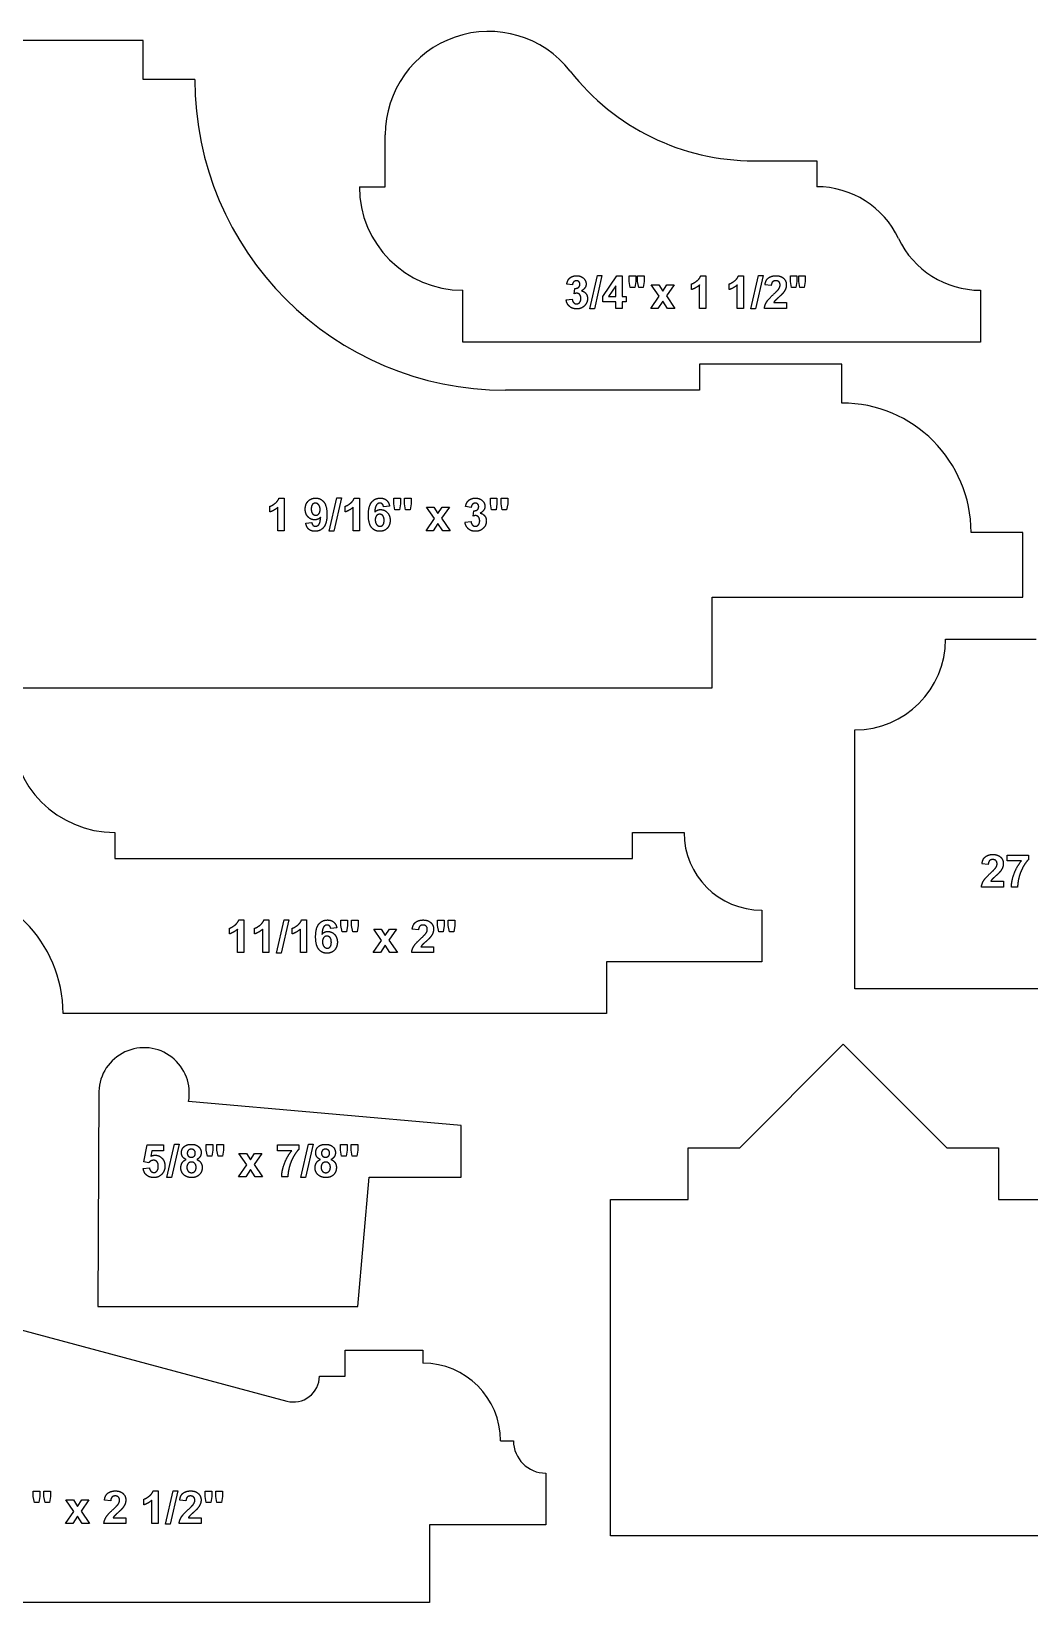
# Model space of a CAD drawing. Header units: millimetres. Extents: x -177 to 177, y -192 to 172.
# Drawn here: x -58.5 to 2.8, y 75.2 to 171.5 of the extents above; entities that cross this region are included whole.
import ezdxf

# ---------------------------------------------------------------- set-up
doc = ezdxf.new("R2010")
doc.units = ezdxf.units.MM
doc.header["$MEASUREMENT"] = 0
doc.layers.add('Default', color=18, linetype='Continuous')

msp = doc.modelspace()

# ---------------------------------------------------------------- linework, layer by layer
at = {"layer": 'Default', "color": 5}
for p, q in [((-51.619, 170.949), (-62.732, 170.949)), ((-51.619, 168.568), (-51.619, 170.949)), ((-48.444, 168.568), (-51.619, 168.568)), ((-36.762, 161.991), (-36.762, 165.166)), ((-14.145, 163.579), (-10.29, 163.579)), ((-10.29, 163.579), (-10.29, 161.991)), ((-38.35, 161.991), (-36.762, 161.991)), ((-24.216, 154.495), (-23.747, 156.545)), ((-23.463, 156.545), (-23.932, 154.495)), ((-23.747, 156.545), (-23.463, 156.545)), ((-23.414, 155.259), (-22.561, 156.52)), ((-22.561, 156.52), (-22.229, 156.52)), ((-22.229, 156.52), (-22.229, 155.261)), ((-21.796, 156.185), (-21.796, 156.52)), ((-21.796, 156.52), (-21.389, 156.52)), ((-21.726, 155.816), (-21.796, 156.185)), ((-21.389, 156.185), (-21.45, 155.816)), ((-21.389, 156.52), (-21.389, 156.185)), ((-21.282, 156.185), (-21.282, 156.52)), ((-21.282, 156.52), (-20.875, 156.52)), ((-21.211, 155.816), (-21.282, 156.185)), ((-20.875, 156.185), (-20.936, 155.816)), ((-20.875, 156.52), (-20.875, 156.185)), ((-17.403, 156.532), (-17.093, 156.532)), ((-17.093, 156.532), (-17.093, 154.532)), ((-15.094, 156.532), (-14.784, 156.532)), ((-14.784, 156.532), (-14.784, 154.532)), ((-14.327, 154.495), (-13.858, 156.545)), ((-13.574, 156.545), (-14.043, 154.495)), ((-13.858, 156.545), (-13.574, 156.545)), ((-11.908, 156.185), (-11.908, 156.52)), ((-11.908, 156.52), (-11.5, 156.52)), ((-11.837, 155.816), (-11.908, 156.185)), ((-11.5, 156.185), (-11.561, 155.816)), ((-11.5, 156.52), (-11.5, 156.185)), ((-11.397, 156.185), (-11.397, 156.52)), ((-11.397, 156.52), (-10.99, 156.52)), ((-11.327, 155.816), (-11.397, 156.185)), ((-10.99, 156.185), (-11.051, 155.816)), ((-10.99, 156.52), (-10.99, 156.185)), ((-32, 152.466), (-32, 155.641)), ((-25.278, 155.964), (-25.624, 156.023)), ((-25.167, 155.43), (-25.126, 155.754)), ((-23.414, 154.927), (-23.414, 155.259)), ((-22.611, 155.92), (-23.058, 155.261)), ((-23.058, 155.261), (-22.611, 155.261)), ((-22.611, 155.261), (-22.611, 155.92)), ((-22.229, 155.261), (-21.982, 155.261)), ((-21.982, 155.261), (-21.982, 154.927)), ((-21.45, 155.816), (-21.726, 155.816)), ((-20.936, 155.816), (-21.211, 155.816)), ((-20.469, 154.532), (-19.957, 155.276)), ((-19.957, 155.276), (-20.445, 155.977)), ((-20.445, 155.977), (-19.984, 155.977)), ((-19.984, 155.977), (-19.738, 155.579)), ((-19.738, 155.579), (-19.478, 155.977)), ((-19.037, 155.977), (-19.513, 155.292)), ((-19.513, 155.292), (-18.988, 154.532)), ((-19.478, 155.977), (-19.037, 155.977)), ((-17.969, 155.68), (-17.969, 156.026)), ((-17.475, 154.532), (-17.475, 155.969)), ((-15.661, 155.68), (-15.661, 156.026)), ((-15.167, 154.532), (-15.167, 155.969)), ((-13.08, 155.927), (-13.463, 155.964)), ((-11.561, 155.816), (-11.837, 155.816)), ((-11.051, 155.816), (-11.327, 155.816)), ((-0.25, 155.641), (-0.25, 152.466)), ((-25.661, 155.054), (-25.29, 155.1)), ((-23.932, 154.495), (-24.216, 154.495)), ((-22.611, 154.927), (-23.414, 154.927)), ((-22.611, 154.532), (-22.611, 154.927)), ((-22.229, 154.532), (-22.611, 154.532)), ((-21.982, 154.927), (-22.229, 154.927)), ((-22.229, 154.927), (-22.229, 154.532)), ((-20.029, 154.532), (-20.469, 154.532)), ((-19.738, 154.98), (-20.029, 154.532)), ((-19.448, 154.532), (-19.738, 154.98)), ((-18.988, 154.532), (-19.448, 154.532)), ((-17.093, 154.532), (-17.475, 154.532)), ((-14.784, 154.532), (-15.167, 154.532)), ((-14.043, 154.495), (-14.327, 154.495)), ((-12.154, 154.532), (-13.5, 154.532)), ((-12.93, 154.89), (-12.154, 154.89)), ((-12.154, 154.89), (-12.154, 154.532)), ((-0.25, 152.466), (-32, 152.466)), ((-8.758, 151.105), (-17.489, 151.105)), ((-17.489, 151.105), (-17.489, 149.517)), ((-8.758, 148.724), (-8.758, 151.105)), ((-17.489, 149.517), (-29.393, 149.517)), ((-43.277, 142.893), (-42.967, 142.893)), ((-42.967, 142.893), (-42.967, 140.893)), ((-40.201, 140.856), (-39.732, 142.905)), ((-39.448, 142.905), (-39.917, 140.856)), ((-39.732, 142.905), (-39.448, 142.905)), ((-38.66, 142.893), (-38.349, 142.893)), ((-38.349, 142.893), (-38.349, 140.893)), ((-36.238, 142.546), (-36.238, 142.881)), ((-36.238, 142.881), (-35.831, 142.881)), ((-35.831, 142.881), (-35.831, 142.546)), ((-35.584, 142.546), (-35.584, 142.881)), ((-35.584, 142.881), (-35.176, 142.881)), ((-35.176, 142.881), (-35.176, 142.546)), ((-30.312, 142.546), (-30.312, 142.881)), ((-30.312, 142.881), (-29.905, 142.881)), ((-29.905, 142.881), (-29.905, 142.546)), ((-29.658, 142.546), (-29.658, 142.881)), ((-29.658, 142.881), (-29.25, 142.881)), ((-29.25, 142.881), (-29.25, 142.546)), ((-43.843, 142.041), (-43.843, 142.387)), ((-43.349, 140.893), (-43.349, 142.33)), ((-39.226, 142.041), (-39.226, 142.387)), ((-38.732, 140.893), (-38.732, 142.33)), ((-36.497, 142.403), (-36.868, 142.362)), ((-36.168, 142.177), (-36.238, 142.546)), ((-35.892, 142.177), (-36.168, 142.177)), ((-35.831, 142.546), (-35.892, 142.177)), ((-35.513, 142.177), (-35.584, 142.546)), ((-35.238, 142.177), (-35.513, 142.177)), ((-35.176, 142.546), (-35.238, 142.177)), ((-33.744, 141.637), (-34.232, 142.337)), ((-34.232, 142.337), (-33.771, 142.337)), ((-33.771, 142.337), (-33.525, 141.94)), ((-33.525, 141.94), (-33.265, 142.337)), ((-32.825, 142.337), (-33.301, 141.653)), ((-33.265, 142.337), (-32.825, 142.337)), ((-31.485, 142.325), (-31.831, 142.383)), ((-31.374, 141.791), (-31.333, 142.115)), ((-30.242, 142.177), (-30.312, 142.546)), ((-29.966, 142.177), (-30.242, 142.177)), ((-29.905, 142.546), (-29.966, 142.177)), ((-29.587, 142.177), (-29.658, 142.546)), ((-29.312, 142.177), (-29.587, 142.177)), ((-29.25, 142.546), (-29.312, 142.177)), ((-42.967, 140.893), (-43.349, 140.893)), ((-41.633, 141.346), (-41.263, 141.387)), ((-39.917, 140.856), (-40.201, 140.856)), ((-38.349, 140.893), (-38.732, 140.893)), ((-34.257, 140.893), (-33.744, 141.637)), ((-33.816, 140.893), (-34.257, 140.893)), ((-33.525, 141.34), (-33.816, 140.893)), ((-33.236, 140.893), (-33.525, 141.34)), ((-33.301, 141.653), (-32.775, 140.893)), ((-32.775, 140.893), (-33.236, 140.893)), ((-31.868, 141.415), (-31.497, 141.461)), ((2.355, 140.786), (-0.82, 140.786)), ((2.355, 136.817), (2.355, 140.786)), ((-16.695, 131.261), (-16.695, 136.817)), ((-16.695, 136.817), (2.355, 136.817)), ((-2.389, 134.233), (3.167, 134.233)), ((-62.733, 131.261), (-16.695, 131.261)), ((-7.945, 112.802), (-7.945, 128.677)), ((-53.352, 122.386), (-53.352, 120.798)), ((-21.602, 120.798), (-21.602, 122.386)), ((-21.602, 122.386), (-18.427, 122.386)), ((-53.352, 120.798), (-21.602, 120.798)), ((0.233, 120.429), (-0.15, 120.465)), ((1.393, 120.639), (1.393, 120.997)), ((1.393, 120.997), (2.702, 120.997)), ((2.266, 120.639), (1.393, 120.639)), ((2.702, 120.997), (2.702, 120.725)), ((1.159, 119.034), (-0.187, 119.034)), ((0.383, 119.392), (1.159, 119.392)), ((1.159, 119.392), (1.159, 119.034)), ((2.035, 119.034), (1.652, 119.034)), ((-13.665, 117.623), (-13.665, 114.448)), ((-45.749, 117.017), (-45.439, 117.017)), ((-45.439, 117.017), (-45.439, 115.017)), ((-44.206, 117.017), (-43.895, 117.017)), ((-43.895, 117.017), (-43.895, 115.017)), ((-43.439, 114.98), (-42.97, 117.029)), ((-42.685, 117.029), (-43.155, 114.98)), ((-42.97, 117.029), (-42.685, 117.029)), ((-41.897, 117.017), (-41.587, 117.017)), ((-41.587, 117.017), (-41.587, 115.017)), ((-39.476, 116.67), (-39.476, 117.004)), ((-39.476, 117.004), (-39.068, 117.004)), ((-39.405, 116.301), (-39.476, 116.67)), ((-39.068, 116.67), (-39.129, 116.301)), ((-39.068, 117.004), (-39.068, 116.67)), ((-38.821, 116.67), (-38.821, 117.004)), ((-38.821, 117.004), (-38.414, 117.004)), ((-38.751, 116.301), (-38.821, 116.67)), ((-38.414, 116.67), (-38.475, 116.301)), ((-38.414, 117.004), (-38.414, 116.67)), ((-33.55, 116.67), (-33.55, 117.004)), ((-33.55, 117.004), (-33.142, 117.004)), ((-33.479, 116.301), (-33.55, 116.67)), ((-33.142, 116.67), (-33.203, 116.301)), ((-33.142, 117.004), (-33.142, 116.67)), ((-32.895, 116.67), (-32.895, 117.004)), ((-32.895, 117.004), (-32.488, 117.004)), ((-32.825, 116.301), (-32.895, 116.67)), ((-32.488, 116.67), (-32.549, 116.301)), ((-32.488, 117.004), (-32.488, 116.67)), ((-46.315, 116.165), (-46.315, 116.511)), ((-45.821, 115.017), (-45.821, 116.454)), ((-44.772, 116.165), (-44.772, 116.511)), ((-44.278, 115.017), (-44.278, 116.454)), ((-42.463, 116.165), (-42.463, 116.511)), ((-41.969, 115.017), (-41.969, 116.454)), ((-39.735, 116.527), (-40.105, 116.486)), ((-39.129, 116.301), (-39.405, 116.301)), ((-38.475, 116.301), (-38.751, 116.301)), ((-37.494, 115.017), (-36.982, 115.761)), ((-36.982, 115.761), (-37.469, 116.461)), ((-37.469, 116.461), (-37.009, 116.461)), ((-37.009, 116.461), (-36.763, 116.064)), ((-36.763, 116.064), (-36.502, 116.461)), ((-36.062, 116.461), (-36.538, 115.777)), ((-36.538, 115.777), (-36.013, 115.017)), ((-36.502, 116.461), (-36.062, 116.461)), ((-34.722, 116.412), (-35.105, 116.448)), ((-33.203, 116.301), (-33.479, 116.301)), ((-32.549, 116.301), (-32.825, 116.301)), ((-45.439, 115.017), (-45.821, 115.017)), ((-43.895, 115.017), (-44.278, 115.017)), ((-43.155, 114.98), (-43.439, 114.98)), ((-41.587, 115.017), (-41.969, 115.017)), ((-37.054, 115.017), (-37.494, 115.017)), ((-36.763, 115.464), (-37.054, 115.017)), ((-36.473, 115.017), (-36.763, 115.464)), ((-36.013, 115.017), (-36.473, 115.017)), ((-33.797, 115.017), (-35.142, 115.017)), ((-34.572, 115.375), (-33.797, 115.375)), ((-33.797, 115.375), (-33.797, 115.017)), ((-13.665, 114.448), (-23.19, 114.448)), ((-23.19, 114.448), (-23.19, 111.273)), ((17.455, 112.802), (-7.945, 112.802)), ((-23.19, 111.273), (-56.527, 111.273)), ((-15.009, 103.052), (-8.659, 109.402)), ((-8.659, 109.402), (-2.309, 103.052)), ((-54.334, 106.507), (-54.384, 93.31)), ((-32.099, 104.422), (-48.829, 105.886)), ((-32.099, 101.247), (-32.099, 104.422)), ((-51.572, 102.179), (-51.375, 103.22)), ((-51.375, 103.22), (-50.362, 103.22)), ((-50.362, 103.22), (-50.362, 102.862)), ((-50.165, 101.22), (-49.696, 103.269)), ((-49.412, 103.269), (-49.881, 101.22)), ((-49.696, 103.269), (-49.412, 103.269)), ((-47.745, 102.91), (-47.745, 103.245)), ((-47.745, 103.245), (-47.338, 103.245)), ((-47.338, 103.245), (-47.338, 102.91)), ((-47.091, 102.91), (-47.091, 103.245)), ((-47.091, 103.245), (-46.683, 103.245)), ((-46.683, 103.245), (-46.683, 102.91)), ((-43.375, 102.862), (-43.375, 103.22)), ((-43.375, 103.22), (-42.066, 103.22)), ((-42.066, 103.22), (-42.066, 102.948)), ((-41.931, 101.22), (-41.461, 103.269)), ((-41.177, 103.269), (-41.646, 101.22)), ((-41.461, 103.269), (-41.177, 103.269)), ((-39.511, 102.91), (-39.511, 103.245)), ((-39.511, 103.245), (-39.103, 103.245)), ((-39.103, 103.245), (-39.103, 102.91)), ((-38.856, 102.91), (-38.856, 103.245)), ((-38.856, 103.245), (-38.449, 103.245)), ((-38.449, 103.245), (-38.449, 102.91)), ((-51.266, 102.133), (-51.572, 102.179)), ((-51.088, 102.862), (-51.151, 102.53)), ((-50.362, 102.862), (-51.088, 102.862)), ((-47.675, 102.541), (-47.745, 102.91)), ((-47.399, 102.541), (-47.675, 102.541)), ((-47.338, 102.91), (-47.399, 102.541)), ((-47.02, 102.541), (-47.091, 102.91)), ((-46.745, 102.541), (-47.02, 102.541)), ((-46.683, 102.91), (-46.745, 102.541)), ((-45.252, 102.001), (-45.739, 102.701)), ((-45.739, 102.701), (-45.278, 102.701)), ((-45.278, 102.701), (-45.032, 102.304)), ((-45.032, 102.304), (-44.772, 102.701)), ((-44.332, 102.701), (-44.808, 102.017)), ((-44.772, 102.701), (-44.332, 102.701)), ((-42.502, 102.862), (-43.375, 102.862)), ((-39.44, 102.541), (-39.511, 102.91)), ((-39.164, 102.541), (-39.44, 102.541)), ((-39.103, 102.91), (-39.164, 102.541)), ((-38.786, 102.541), (-38.856, 102.91)), ((-38.51, 102.541), (-38.786, 102.541)), ((-38.449, 102.91), (-38.51, 102.541)), ((-18.184, 99.877), (-18.184, 103.052)), ((-18.184, 103.052), (-15.009, 103.052)), ((-2.309, 103.052), (0.866, 103.052)), ((0.866, 103.052), (0.866, 99.877)), ((-51.609, 101.773), (-51.227, 101.812)), ((-49.881, 101.22), (-50.165, 101.22)), ((-45.764, 101.257), (-45.252, 102.001)), ((-45.323, 101.257), (-45.764, 101.257)), ((-45.032, 101.704), (-45.323, 101.257)), ((-44.743, 101.257), (-45.032, 101.704)), ((-44.808, 102.017), (-44.282, 101.257)), ((-44.282, 101.257), (-44.743, 101.257)), ((-42.733, 101.257), (-43.116, 101.257)), ((-41.646, 101.22), (-41.931, 101.22)), ((-38.449, 93.31), (-37.755, 101.247)), ((-37.755, 101.247), (-32.099, 101.247)), ((-22.947, 79.239), (-22.947, 99.877)), ((-22.947, 99.877), (-18.184, 99.877)), ((0.866, 99.877), (31.572, 99.877)), ((-65.333, 93.548), (-42.799, 87.51)), ((-54.384, 93.31), (-38.449, 93.31)), ((-39.213, 89.043), (-39.213, 90.631)), ((-39.213, 90.631), (-34.45, 90.631)), ((-34.45, 90.631), (-34.45, 89.837)), ((-40.801, 89.043), (-39.213, 89.043)), ((-29.687, 85.075), (-28.893, 85.075)), ((-26.909, 83.09), (-26.909, 79.915)), ((-58.357, 81.654), (-58.357, 81.988)), ((-58.357, 81.988), (-57.95, 81.988)), ((-57.95, 81.988), (-57.95, 81.654)), ((-57.703, 81.654), (-57.703, 81.988)), ((-57.703, 81.988), (-57.296, 81.988)), ((-57.296, 81.988), (-57.296, 81.654)), ((-51.001, 82.001), (-50.691, 82.001)), ((-50.691, 82.001), (-50.691, 80.001)), ((-50.234, 79.964), (-49.765, 82.013)), ((-49.481, 82.013), (-49.95, 79.964)), ((-49.765, 82.013), (-49.481, 82.013)), ((-47.814, 81.654), (-47.814, 81.988)), ((-47.814, 81.988), (-47.407, 81.988)), ((-47.407, 81.988), (-47.407, 81.654)), ((-47.16, 81.654), (-47.16, 81.988)), ((-47.16, 81.988), (-46.753, 81.988)), ((-46.753, 81.988), (-46.753, 81.654)), ((-58.287, 81.285), (-58.357, 81.654)), ((-58.011, 81.285), (-58.287, 81.285)), ((-57.95, 81.654), (-58.011, 81.285)), ((-57.633, 81.285), (-57.703, 81.654)), ((-57.357, 81.285), (-57.633, 81.285)), ((-57.296, 81.654), (-57.357, 81.285)), ((-55.864, 80.745), (-56.351, 81.445)), ((-56.351, 81.445), (-55.891, 81.445)), ((-55.891, 81.445), (-55.645, 81.048)), ((-55.645, 81.048), (-55.384, 81.445)), ((-54.944, 81.445), (-55.42, 80.761)), ((-55.384, 81.445), (-54.944, 81.445)), ((-53.604, 81.396), (-53.987, 81.432)), ((-51.567, 81.149), (-51.567, 81.495)), ((-51.074, 80.001), (-51.074, 81.438)), ((-48.987, 81.396), (-49.37, 81.432)), ((-47.744, 81.285), (-47.814, 81.654)), ((-47.468, 81.285), (-47.744, 81.285)), ((-47.407, 81.654), (-47.468, 81.285)), ((-47.089, 81.285), (-47.16, 81.654)), ((-46.814, 81.285), (-47.089, 81.285)), ((-46.753, 81.654), (-46.814, 81.285)), ((-56.376, 80.001), (-55.864, 80.745)), ((-55.936, 80.001), (-56.376, 80.001)), ((-55.645, 80.448), (-55.936, 80.001)), ((-55.355, 80.001), (-55.645, 80.448)), ((-55.42, 80.761), (-54.895, 80.001)), ((-54.895, 80.001), (-55.355, 80.001)), ((-52.678, 80.001), (-54.024, 80.001)), ((-53.454, 80.359), (-52.678, 80.359)), ((-52.678, 80.359), (-52.678, 80.001)), ((-50.691, 80.001), (-51.074, 80.001)), ((-48.061, 80.001), (-49.407, 80.001)), ((-48.836, 80.359), (-48.061, 80.359)), ((-48.061, 80.359), (-48.061, 80.001)), ((-49.95, 79.964), (-50.234, 79.964)), ((-26.909, 79.915), (-34.053, 79.915)), ((-34.053, 79.915), (-34.053, 75.152)), ((46.903, 79.239), (-22.947, 79.239)), ((-34.053, 75.152), (-76.915, 75.152))]:
    msp.add_line(p, q, dxfattribs=at)
for centre, radius, start, end in [((-30.412, 165.166), 6.35, 37.98231, 180.00005), ((-14.145, 177.867), 14.288, 217.98231, 270), ((-29.393, 168.568), 19.052, 180, 270), ((-32, 161.991), 6.35, 180, 270), ((-10.29, 156.435), 5.556, 25.37694, 90), ((-0.25, 161.197), 5.556, 205.37693, 270), ((-8.758, 140.786), 7.938, 0, 90), ((-7.945, 134.233), 5.557, 270, 0), ((-53.352, 128.736), 6.35, 180, 270), ((-13.665, 122.386), 4.763, 180, 270), ((-64.465, 111.273), 7.938, 0, 90), ((-51.558, 106.407), 2.778, 349.1958, 177.93799), ((-34.45, 85.075), 4.762, 0, 90), ((-42.388, 89.043), 1.588, 255, 0), ((-26.909, 85.075), 1.984, 180, 270)]:
    msp.add_arc(centre, radius, start, end, dxfattribs=at)
for points in [[(-25.624, 156.023), (-25.588, 156.199), (-25.515, 156.305)], [(-25.515, 156.305), (-25.442, 156.411), (-25.312, 156.472)], [(-25.312, 156.472), (-25.181, 156.532), (-25.02, 156.532)], [(-25.196, 156.157), (-25.263, 156.091), (-25.278, 155.964)], [(-25.034, 156.224), (-25.129, 156.224), (-25.196, 156.157)], [(-24.879, 156.165), (-24.937, 156.224), (-25.034, 156.224)], [(-25.02, 156.532), (-24.743, 156.532), (-24.576, 156.354)], [(-24.821, 156.007), (-24.821, 156.106), (-24.879, 156.165)], [(-24.576, 156.354), (-24.438, 156.208), (-24.438, 156.025)], [(-17.969, 156.026), (-17.82, 156.075), (-17.644, 156.212)], [(-17.644, 156.212), (-17.468, 156.349), (-17.403, 156.532)], [(-15.661, 156.026), (-15.511, 156.075), (-15.335, 156.212)], [(-15.335, 156.212), (-15.16, 156.349), (-15.094, 156.532)], [(-13.463, 155.964), (-13.429, 156.268), (-13.247, 156.4)], [(-13.247, 156.4), (-13.066, 156.532), (-12.794, 156.532)], [(-12.997, 156.155), (-13.069, 156.086), (-13.08, 155.927)], [(-12.802, 156.224), (-12.924, 156.224), (-12.997, 156.155)], [(-12.607, 156.155), (-12.678, 156.224), (-12.802, 156.224)], [(-12.794, 156.532), (-12.495, 156.532), (-12.325, 156.374)], [(-12.537, 155.957), (-12.537, 156.086), (-12.607, 156.155)], [(-12.325, 156.374), (-12.154, 156.215), (-12.154, 155.979)], [(-25.005, 155.458), (-25.073, 155.458), (-25.167, 155.43)], [(-25.126, 155.754), (-24.978, 155.75), (-24.899, 155.821)], [(-24.831, 155.373), (-24.902, 155.458), (-25.005, 155.458)], [(-24.899, 155.821), (-24.821, 155.891), (-24.821, 156.007)], [(-24.759, 155.141), (-24.759, 155.287), (-24.831, 155.373)], [(-24.438, 156.025), (-24.438, 155.764), (-24.725, 155.609)], [(-24.725, 155.609), (-24.555, 155.572), (-24.454, 155.443)], [(-24.454, 155.443), (-24.352, 155.315), (-24.352, 155.132)], [(-17.475, 155.969), (-17.685, 155.774), (-17.969, 155.68)], [(-15.167, 155.969), (-15.376, 155.774), (-15.661, 155.68)], [(-13.369, 154.915), (-13.259, 155.096), (-12.936, 155.395)], [(-12.936, 155.395), (-12.675, 155.637), (-12.617, 155.723)], [(-12.615, 155.216), (-12.801, 155.05), (-12.85, 154.996)], [(-12.617, 155.723), (-12.537, 155.841), (-12.537, 155.957)], [(-12.358, 155.469), (-12.429, 155.381), (-12.615, 155.216)], [(-12.203, 155.723), (-12.252, 155.602), (-12.358, 155.469)], [(-12.154, 155.979), (-12.154, 155.845), (-12.203, 155.723)], [(-25.456, 154.65), (-25.632, 154.805), (-25.661, 155.054)], [(-25.013, 154.495), (-25.28, 154.495), (-25.456, 154.65)], [(-25.29, 155.1), (-25.274, 154.956), (-25.201, 154.88)], [(-25.201, 154.88), (-25.127, 154.804), (-25.023, 154.804)], [(-25.023, 154.804), (-24.912, 154.804), (-24.836, 154.895)], [(-24.541, 154.682), (-24.731, 154.495), (-25.013, 154.495)], [(-24.836, 154.895), (-24.759, 154.986), (-24.759, 155.141)], [(-24.352, 155.132), (-24.352, 154.868), (-24.541, 154.682)], [(-13.5, 154.532), (-13.478, 154.734), (-13.369, 154.915)], [(-12.85, 154.996), (-12.899, 154.942), (-12.93, 154.89)], [(-43.518, 142.573), (-43.342, 142.71), (-43.277, 142.893)], [(-41.67, 142.216), (-41.67, 142.52), (-41.49, 142.707)], [(-41.49, 142.707), (-41.309, 142.893), (-41.03, 142.893)], [(-41.03, 142.893), (-40.726, 142.893), (-40.532, 142.658)], [(-40.532, 142.658), (-40.337, 142.424), (-40.337, 141.887)], [(-38.9, 142.573), (-38.725, 142.71), (-38.66, 142.893)], [(-37.794, 141.86), (-37.794, 142.409), (-37.591, 142.651)], [(-37.591, 142.651), (-37.388, 142.893), (-37.064, 142.893)], [(-37.064, 142.893), (-36.837, 142.893), (-36.687, 142.767)], [(-36.687, 142.767), (-36.538, 142.642), (-36.497, 142.403)], [(-31.831, 142.383), (-31.795, 142.56), (-31.722, 142.666)], [(-31.722, 142.666), (-31.649, 142.772), (-31.519, 142.832)], [(-31.519, 142.832), (-31.388, 142.893), (-31.227, 142.893)], [(-31.227, 142.893), (-30.95, 142.893), (-30.783, 142.715)], [(-30.783, 142.715), (-30.646, 142.569), (-30.646, 142.386)], [(-43.843, 142.387), (-43.693, 142.436), (-43.518, 142.573)], [(-43.349, 142.33), (-43.559, 142.135), (-43.843, 142.041)], [(-41.498, 141.742), (-41.67, 141.924), (-41.67, 142.216)], [(-41.087, 141.56), (-41.325, 141.56), (-41.498, 141.742)], [(-41.228, 142.5), (-41.3, 142.415), (-41.3, 142.222)], [(-41.3, 142.222), (-41.3, 142.027), (-41.221, 141.935)], [(-41.046, 142.584), (-41.156, 142.584), (-41.228, 142.5)], [(-41.221, 141.935), (-41.143, 141.844), (-41.025, 141.844)], [(-40.723, 141.726), (-40.869, 141.56), (-41.087, 141.56)], [(-40.844, 142.481), (-40.932, 142.584), (-41.046, 142.584)], [(-41.025, 141.844), (-40.912, 141.844), (-40.834, 141.932)], [(-40.757, 142.191), (-40.757, 142.378), (-40.844, 142.481)], [(-40.834, 141.932), (-40.757, 142.02), (-40.757, 142.191)], [(-40.831, 141.274), (-40.747, 141.383), (-40.723, 141.726)], [(-40.337, 141.887), (-40.337, 141.34), (-40.54, 141.098)], [(-39.226, 142.387), (-39.076, 142.436), (-38.9, 142.573)], [(-38.732, 142.33), (-38.941, 142.135), (-39.226, 142.041)], [(-37.599, 141.091), (-37.794, 141.325), (-37.794, 141.86)], [(-37.299, 142.475), (-37.384, 142.366), (-37.406, 142.022)], [(-37.406, 142.022), (-37.262, 142.189), (-37.047, 142.189)], [(-37.296, 141.818), (-37.374, 141.73), (-37.374, 141.559)], [(-37.091, 142.584), (-37.214, 142.584), (-37.299, 142.475)], [(-37.104, 141.905), (-37.217, 141.905), (-37.296, 141.818)], [(-36.909, 141.814), (-36.987, 141.905), (-37.104, 141.905)], [(-36.94, 142.53), (-36.998, 142.584), (-37.091, 142.584)], [(-37.047, 142.189), (-36.805, 142.189), (-36.633, 142.006)], [(-36.868, 142.362), (-36.882, 142.476), (-36.94, 142.53)], [(-36.831, 141.524), (-36.831, 141.722), (-36.909, 141.814)], [(-36.633, 142.006), (-36.46, 141.823), (-36.46, 141.534)], [(-31.403, 142.518), (-31.471, 142.452), (-31.485, 142.325)], [(-31.241, 142.584), (-31.336, 142.584), (-31.403, 142.518)], [(-31.212, 141.819), (-31.28, 141.819), (-31.374, 141.791)], [(-31.333, 142.115), (-31.185, 142.111), (-31.106, 142.181)], [(-31.086, 142.525), (-31.144, 142.584), (-31.241, 142.584)], [(-31.038, 141.733), (-31.109, 141.819), (-31.212, 141.819)], [(-31.106, 142.181), (-31.028, 142.252), (-31.028, 142.368)], [(-31.028, 142.368), (-31.028, 142.467), (-31.086, 142.525)], [(-30.967, 141.501), (-30.967, 141.648), (-31.038, 141.733)], [(-30.646, 142.386), (-30.646, 142.125), (-30.932, 141.97)], [(-30.932, 141.97), (-30.762, 141.933), (-30.661, 141.804)], [(-30.661, 141.804), (-30.559, 141.675), (-30.559, 141.493)], [(-41.448, 140.979), (-41.592, 141.101), (-41.633, 141.346)], [(-41.069, 140.856), (-41.303, 140.856), (-41.448, 140.979)], [(-41.263, 141.387), (-41.249, 141.274), (-41.191, 141.219)], [(-41.191, 141.219), (-41.132, 141.165), (-41.037, 141.165)], [(-40.54, 141.098), (-40.743, 140.856), (-41.069, 140.856)], [(-41.037, 141.165), (-40.916, 141.165), (-40.831, 141.274)], [(-37.102, 140.856), (-37.404, 140.856), (-37.599, 141.091)], [(-37.374, 141.559), (-37.374, 141.37), (-37.286, 141.267)], [(-37.286, 141.267), (-37.198, 141.165), (-37.085, 141.165)], [(-36.64, 141.041), (-36.82, 140.856), (-37.102, 140.856)], [(-37.085, 141.165), (-36.976, 141.165), (-36.903, 141.249)], [(-36.903, 141.249), (-36.831, 141.333), (-36.831, 141.524)], [(-36.46, 141.534), (-36.46, 141.227), (-36.64, 141.041)], [(-31.664, 141.011), (-31.84, 141.165), (-31.868, 141.415)], [(-31.22, 140.856), (-31.488, 140.856), (-31.664, 141.011)], [(-31.497, 141.461), (-31.481, 141.317), (-31.408, 141.241)], [(-31.408, 141.241), (-31.335, 141.165), (-31.231, 141.165)], [(-31.231, 141.165), (-31.119, 141.165), (-31.043, 141.256)], [(-30.749, 141.042), (-30.938, 140.856), (-31.22, 140.856)], [(-31.043, 141.256), (-30.967, 141.347), (-30.967, 141.501)], [(-30.559, 141.493), (-30.559, 141.229), (-30.749, 141.042)], [(-0.15, 120.465), (-0.116, 120.769), (0.066, 120.901)], [(0.066, 120.901), (0.247, 121.034), (0.519, 121.034)], [(0.316, 120.657), (0.244, 120.588), (0.233, 120.429)], [(0.511, 120.725), (0.389, 120.725), (0.316, 120.657)], [(0.706, 120.656), (0.635, 120.725), (0.511, 120.725)], [(0.519, 121.034), (0.818, 121.034), (0.988, 120.875)], [(0.696, 120.224), (0.776, 120.343), (0.776, 120.459)], [(0.776, 120.459), (0.776, 120.587), (0.706, 120.656)], [(0.988, 120.875), (1.159, 120.716), (1.159, 120.481)], [(1.159, 120.481), (1.159, 120.346), (1.11, 120.225)], [(1.827, 119.874), (1.991, 120.302), (2.266, 120.639)], [(2.702, 120.725), (2.541, 120.566), (2.375, 120.268)], [(-0.056, 119.417), (0.054, 119.598), (0.377, 119.896)], [(0.377, 119.896), (0.638, 120.138), (0.696, 120.224)], [(0.463, 119.498), (0.414, 119.443), (0.383, 119.392)], [(0.698, 119.717), (0.512, 119.552), (0.463, 119.498)], [(0.955, 119.971), (0.884, 119.883), (0.698, 119.717)], [(1.11, 120.225), (1.061, 120.104), (0.955, 119.971)], [(1.652, 119.034), (1.662, 119.445), (1.827, 119.874)], [(2.121, 119.634), (2.034, 119.298), (2.035, 119.034)], [(2.375, 120.268), (2.208, 119.969), (2.121, 119.634)], [(-0.187, 119.034), (-0.165, 119.236), (-0.056, 119.417)], [(-46.315, 116.511), (-46.165, 116.56), (-45.99, 116.697)], [(-45.99, 116.697), (-45.814, 116.834), (-45.749, 117.017)], [(-44.772, 116.511), (-44.622, 116.56), (-44.447, 116.697)], [(-44.447, 116.697), (-44.271, 116.834), (-44.206, 117.017)], [(-42.463, 116.511), (-42.314, 116.56), (-42.138, 116.697)], [(-42.138, 116.697), (-41.962, 116.834), (-41.897, 117.017)], [(-41.031, 115.984), (-41.031, 116.532), (-40.828, 116.775)], [(-40.828, 116.775), (-40.625, 117.017), (-40.301, 117.017)], [(-40.328, 116.708), (-40.451, 116.708), (-40.536, 116.599)], [(-40.177, 116.654), (-40.235, 116.708), (-40.328, 116.708)], [(-40.301, 117.017), (-40.074, 117.017), (-39.925, 116.891)], [(-40.105, 116.486), (-40.119, 116.6), (-40.177, 116.654)], [(-39.925, 116.891), (-39.776, 116.766), (-39.735, 116.527)], [(-35.105, 116.448), (-35.071, 116.752), (-34.889, 116.884)], [(-34.889, 116.884), (-34.708, 117.017), (-34.436, 117.017)], [(-34.639, 116.64), (-34.711, 116.571), (-34.722, 116.412)], [(-34.444, 116.708), (-34.566, 116.708), (-34.639, 116.64)], [(-34.25, 116.639), (-34.32, 116.708), (-34.444, 116.708)], [(-34.436, 117.017), (-34.137, 117.017), (-33.967, 116.858)], [(-34.179, 116.442), (-34.179, 116.57), (-34.25, 116.639)], [(-33.967, 116.858), (-33.797, 116.7), (-33.797, 116.464)], [(-45.821, 116.454), (-46.031, 116.259), (-46.315, 116.165)], [(-44.278, 116.454), (-44.488, 116.259), (-44.772, 116.165)], [(-41.969, 116.454), (-42.179, 116.259), (-42.463, 116.165)], [(-40.836, 115.215), (-41.031, 115.449), (-41.031, 115.984)], [(-40.536, 116.599), (-40.621, 116.489), (-40.643, 116.146)], [(-40.643, 116.146), (-40.499, 116.313), (-40.285, 116.313)], [(-40.533, 115.942), (-40.611, 115.854), (-40.611, 115.683)], [(-40.611, 115.683), (-40.611, 115.494), (-40.523, 115.391)], [(-40.342, 116.029), (-40.455, 116.029), (-40.533, 115.942)], [(-40.146, 115.937), (-40.225, 116.029), (-40.342, 116.029)], [(-40.285, 116.313), (-40.043, 116.313), (-39.87, 116.13)], [(-40.068, 115.648), (-40.068, 115.846), (-40.146, 115.937)], [(-40.141, 115.373), (-40.068, 115.457), (-40.068, 115.648)], [(-39.698, 115.658), (-39.698, 115.351), (-39.878, 115.165)], [(-39.87, 116.13), (-39.698, 115.947), (-39.698, 115.658)], [(-35.011, 115.4), (-34.901, 115.581), (-34.578, 115.879)], [(-34.578, 115.879), (-34.318, 116.121), (-34.259, 116.207)], [(-34.257, 115.7), (-34.444, 115.535), (-34.493, 115.481)], [(-34.259, 116.207), (-34.179, 116.326), (-34.179, 116.442)], [(-34, 115.954), (-34.071, 115.866), (-34.257, 115.7)], [(-33.845, 116.208), (-33.894, 116.087), (-34, 115.954)], [(-33.797, 116.464), (-33.797, 116.329), (-33.845, 116.208)], [(-40.339, 114.98), (-40.642, 114.98), (-40.836, 115.215)], [(-40.523, 115.391), (-40.435, 115.288), (-40.322, 115.288)], [(-39.878, 115.165), (-40.057, 114.98), (-40.339, 114.98)], [(-40.322, 115.288), (-40.213, 115.288), (-40.141, 115.373)], [(-35.142, 115.017), (-35.12, 115.219), (-35.011, 115.4)], [(-34.493, 115.481), (-34.542, 115.426), (-34.572, 115.375)], [(-49.264, 102.741), (-49.264, 102.965), (-49.106, 103.111)], [(-49.106, 103.111), (-48.949, 103.257), (-48.659, 103.257)], [(-48.659, 103.257), (-48.371, 103.257), (-48.213, 103.111)], [(-48.213, 103.111), (-48.054, 102.965), (-48.054, 102.741)], [(-41.029, 102.741), (-41.029, 102.965), (-40.872, 103.111)], [(-40.872, 103.111), (-40.714, 103.257), (-40.424, 103.257)], [(-40.424, 103.257), (-40.137, 103.257), (-39.978, 103.111)], [(-39.978, 103.111), (-39.819, 102.965), (-39.819, 102.741)], [(-50.975, 102.282), (-51.137, 102.282), (-51.266, 102.133)], [(-51.151, 102.53), (-51.023, 102.59), (-50.888, 102.59)], [(-50.764, 102.19), (-50.845, 102.282), (-50.975, 102.282)], [(-50.888, 102.59), (-50.632, 102.59), (-50.454, 102.405)], [(-50.683, 101.917), (-50.683, 102.099), (-50.764, 102.19)], [(-50.454, 102.405), (-50.276, 102.22), (-50.276, 101.924)], [(-49.195, 102.501), (-49.264, 102.611), (-49.264, 102.741)], [(-49.222, 102.12), (-49.144, 102.255), (-48.975, 102.328)], [(-48.975, 102.328), (-49.126, 102.391), (-49.195, 102.501)], [(-48.838, 102.893), (-48.906, 102.826), (-48.906, 102.716)], [(-48.906, 102.716), (-48.906, 102.598), (-48.839, 102.533)], [(-48.647, 102.171), (-48.79, 102.171), (-48.86, 102.072)], [(-48.839, 102.533), (-48.772, 102.467), (-48.66, 102.467)], [(-48.656, 102.961), (-48.77, 102.961), (-48.838, 102.893)], [(-48.66, 102.467), (-48.547, 102.467), (-48.48, 102.533)], [(-48.479, 102.894), (-48.546, 102.961), (-48.656, 102.961)], [(-48.443, 102.084), (-48.524, 102.171), (-48.647, 102.171)], [(-48.48, 102.533), (-48.412, 102.6), (-48.412, 102.717)], [(-48.412, 102.717), (-48.412, 102.828), (-48.479, 102.894)], [(-48.125, 102.494), (-48.195, 102.386), (-48.324, 102.328)], [(-48.324, 102.328), (-48.161, 102.262), (-48.077, 102.134)], [(-48.054, 102.741), (-48.054, 102.603), (-48.125, 102.494)], [(-42.941, 102.097), (-42.777, 102.525), (-42.502, 102.862)], [(-42.393, 102.491), (-42.56, 102.192), (-42.647, 101.857)], [(-42.066, 102.948), (-42.227, 102.789), (-42.393, 102.491)], [(-40.96, 102.501), (-41.029, 102.611), (-41.029, 102.741)], [(-40.988, 102.12), (-40.909, 102.255), (-40.74, 102.328)], [(-40.74, 102.328), (-40.892, 102.391), (-40.96, 102.501)], [(-40.603, 102.893), (-40.671, 102.826), (-40.671, 102.716)], [(-40.671, 102.716), (-40.671, 102.598), (-40.604, 102.533)], [(-40.413, 102.171), (-40.556, 102.171), (-40.626, 102.072)], [(-40.604, 102.533), (-40.537, 102.467), (-40.426, 102.467)], [(-40.421, 102.961), (-40.536, 102.961), (-40.603, 102.893)], [(-40.426, 102.467), (-40.313, 102.467), (-40.245, 102.533)], [(-40.244, 102.894), (-40.311, 102.961), (-40.421, 102.961)], [(-40.208, 102.084), (-40.289, 102.171), (-40.413, 102.171)], [(-40.245, 102.533), (-40.177, 102.6), (-40.177, 102.717)], [(-40.177, 102.717), (-40.177, 102.828), (-40.244, 102.894)], [(-39.89, 102.494), (-39.961, 102.386), (-40.089, 102.328)], [(-40.089, 102.328), (-39.927, 102.262), (-39.842, 102.134)], [(-39.819, 102.741), (-39.819, 102.603), (-39.89, 102.494)], [(-51.403, 101.37), (-51.576, 101.52), (-51.609, 101.773)], [(-50.955, 101.22), (-51.229, 101.22), (-51.403, 101.37)], [(-51.227, 101.812), (-51.211, 101.681), (-51.134, 101.605)], [(-51.134, 101.605), (-51.057, 101.529), (-50.957, 101.529)], [(-50.957, 101.529), (-50.842, 101.529), (-50.763, 101.625)], [(-50.418, 101.484), (-50.612, 101.22), (-50.955, 101.22)], [(-50.763, 101.625), (-50.683, 101.722), (-50.683, 101.917)], [(-50.276, 101.924), (-50.276, 101.678), (-50.418, 101.484)], [(-49.301, 101.824), (-49.301, 101.985), (-49.222, 102.12)], [(-49.088, 101.362), (-49.301, 101.531), (-49.301, 101.824)], [(-48.636, 101.22), (-48.907, 101.22), (-49.088, 101.362)], [(-48.86, 102.072), (-48.93, 101.973), (-48.93, 101.858)], [(-48.93, 101.858), (-48.93, 101.697), (-48.848, 101.606)], [(-48.848, 101.606), (-48.765, 101.516), (-48.642, 101.516)], [(-48.642, 101.516), (-48.521, 101.516), (-48.442, 101.603)], [(-48.168, 101.392), (-48.344, 101.22), (-48.636, 101.22)], [(-48.362, 101.854), (-48.362, 101.997), (-48.443, 102.084)], [(-48.442, 101.603), (-48.362, 101.69), (-48.362, 101.854)], [(-47.992, 101.84), (-47.992, 101.565), (-48.168, 101.392)], [(-48.077, 102.134), (-47.992, 102.007), (-47.992, 101.84)], [(-43.116, 101.257), (-43.106, 101.669), (-42.941, 102.097)], [(-42.647, 101.857), (-42.734, 101.521), (-42.733, 101.257)], [(-41.066, 101.824), (-41.066, 101.985), (-40.988, 102.12)], [(-40.853, 101.362), (-41.066, 101.531), (-41.066, 101.824)], [(-40.401, 101.22), (-40.672, 101.22), (-40.853, 101.362)], [(-40.626, 102.072), (-40.696, 101.973), (-40.696, 101.858)], [(-40.696, 101.858), (-40.696, 101.697), (-40.613, 101.606)], [(-40.613, 101.606), (-40.531, 101.516), (-40.407, 101.516)], [(-40.407, 101.516), (-40.286, 101.516), (-40.207, 101.603)], [(-39.933, 101.392), (-40.109, 101.22), (-40.401, 101.22)], [(-40.128, 101.854), (-40.128, 101.997), (-40.208, 102.084)], [(-40.207, 101.603), (-40.128, 101.69), (-40.128, 101.854)], [(-39.758, 101.84), (-39.758, 101.565), (-39.933, 101.392)], [(-39.842, 102.134), (-39.758, 102.007), (-39.758, 101.84)], [(-53.771, 81.868), (-53.59, 82.001), (-53.318, 82.001)], [(-53.318, 82.001), (-53.019, 82.001), (-52.849, 81.842)], [(-51.242, 81.681), (-51.066, 81.818), (-51.001, 82.001)], [(-49.154, 81.868), (-48.973, 82.001), (-48.7, 82.001)], [(-48.7, 82.001), (-48.402, 82.001), (-48.232, 81.842)], [(-53.987, 81.432), (-53.953, 81.736), (-53.771, 81.868)], [(-53.521, 81.624), (-53.593, 81.555), (-53.604, 81.396)], [(-53.326, 81.692), (-53.448, 81.692), (-53.521, 81.624)], [(-53.46, 80.863), (-53.199, 81.105), (-53.141, 81.191)], [(-53.131, 81.623), (-53.202, 81.692), (-53.326, 81.692)], [(-53.141, 81.191), (-53.061, 81.31), (-53.061, 81.426)], [(-53.061, 81.426), (-53.061, 81.554), (-53.131, 81.623)], [(-52.727, 81.192), (-52.776, 81.071), (-52.882, 80.938)], [(-52.849, 81.842), (-52.678, 81.683), (-52.678, 81.447)], [(-52.678, 81.447), (-52.678, 81.313), (-52.727, 81.192)], [(-51.567, 81.495), (-51.418, 81.544), (-51.242, 81.681)], [(-51.074, 81.438), (-51.283, 81.242), (-51.567, 81.149)], [(-49.37, 81.432), (-49.335, 81.736), (-49.154, 81.868)], [(-48.903, 81.624), (-48.976, 81.555), (-48.987, 81.396)], [(-48.709, 81.692), (-48.831, 81.692), (-48.903, 81.624)], [(-48.842, 80.863), (-48.582, 81.105), (-48.523, 81.191)], [(-48.514, 81.623), (-48.585, 81.692), (-48.709, 81.692)], [(-48.523, 81.191), (-48.444, 81.31), (-48.444, 81.426)], [(-48.444, 81.426), (-48.444, 81.554), (-48.514, 81.623)], [(-48.11, 81.192), (-48.159, 81.071), (-48.265, 80.938)], [(-48.232, 81.842), (-48.061, 81.683), (-48.061, 81.447)], [(-48.061, 81.447), (-48.061, 81.313), (-48.11, 81.192)], [(-54.024, 80.001), (-54.002, 80.203), (-53.893, 80.384)], [(-53.893, 80.384), (-53.783, 80.565), (-53.46, 80.863)], [(-53.374, 80.464), (-53.423, 80.41), (-53.454, 80.359)], [(-53.139, 80.684), (-53.325, 80.519), (-53.374, 80.464)], [(-52.882, 80.938), (-52.953, 80.849), (-53.139, 80.684)], [(-49.407, 80.001), (-49.385, 80.203), (-49.275, 80.384)], [(-49.275, 80.384), (-49.166, 80.565), (-48.842, 80.863)], [(-48.757, 80.464), (-48.806, 80.41), (-48.836, 80.359)], [(-48.522, 80.684), (-48.708, 80.519), (-48.757, 80.464)], [(-48.265, 80.938), (-48.335, 80.849), (-48.522, 80.684)]]:
    msp.add_open_spline(points, degree=2, dxfattribs=at)

doc.saveas('drawing.dxf')
